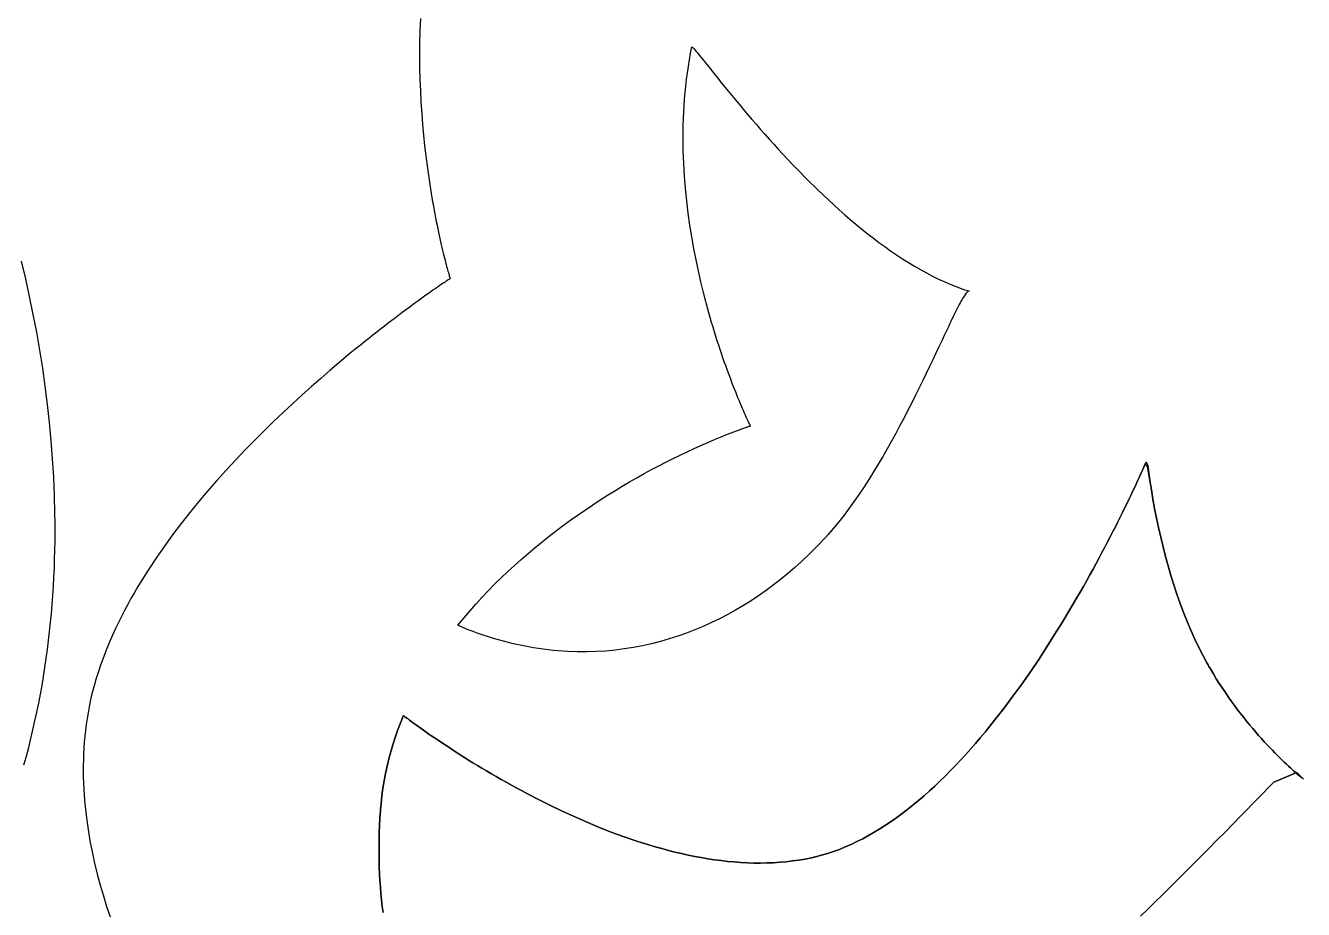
# Model space of a CAD drawing. Extents: x -555 to 555, y -555 to 555.
# Drawn here: x -362.2 to -271.2, y -262.1 to -199.1 of the extents above; entities that cross this region are included whole.
import ezdxf

# ---------------------------------------------------------------- set-up
doc = ezdxf.new("R2010")
doc.units = 0
doc.layers.add('PLAN_1', color=18, linetype='CONTINUOUS')

msp = doc.modelspace()

# ---------------------------------------------------------------- linework, layer by layer
at = {"layer": 'PLAN_1'}
for points in [[(-334.092, -198.594), (-334.129, -199.483), (-334.15, -200.363), (-334.157, -201.231), (-334.15, -202.087), (-334.13, -202.93), (-334.099, -203.759), (-334.057, -204.573), (-334.004, -205.371), (-333.943, -206.152), (-333.873, -206.915), (-333.796, -207.658), (-333.712, -208.381), (-333.622, -209.083), (-333.528, -209.763), (-333.479, -210.094), (-333.43, -210.42), (-333.379, -210.739), (-333.328, -211.052), (-333.277, -211.359), (-333.225, -211.659), (-333.173, -211.953), (-333.12, -212.24), (-333.067, -212.52), (-333.015, -212.793), (-332.962, -213.059), (-332.91, -213.318), (-332.858, -213.57), (-332.806, -213.814), (-332.755, -214.051), (-332.705, -214.279), (-332.656, -214.5), (-332.607, -214.713), (-332.559, -214.918), (-332.513, -215.115), (-332.467, -215.303), (-332.423, -215.483), (-332.38, -215.655), (-332.339, -215.817), (-332.3, -215.971), (-332.262, -216.115), (-332.226, -216.251), (-332.192, -216.377), (-332.161, -216.494), (-332.131, -216.602), (-332.104, -216.699), (-332.079, -216.787), (-332.056, -216.866), (-332.037, -216.934), (-332.02, -216.992), (-332.005, -217.04), (-331.994, -217.077), (-331.986, -217.104), (-331.981, -217.12), (-331.979, -217.125), (-331.985, -217.129), (-332.003, -217.141), (-332.032, -217.16), (-332.072, -217.187), (-332.124, -217.221), (-332.186, -217.262), (-332.259, -217.311), (-332.342, -217.367), (-332.436, -217.431), (-332.539, -217.501), (-332.653, -217.579), (-332.776, -217.663), (-332.908, -217.755), (-333.049, -217.853), (-333.2, -217.959), (-333.359, -218.071), (-333.527, -218.189), (-333.704, -218.314), (-333.888, -218.446), (-334.08, -218.584), (-334.281, -218.729), (-334.488, -218.88), (-334.703, -219.037), (-334.925, -219.2), (-335.154, -219.37), (-335.39, -219.546), (-335.632, -219.727), (-335.881, -219.915), (-336.135, -220.108), (-336.396, -220.307), (-336.662, -220.512), (-336.934, -220.723), (-337.211, -220.939), (-337.493, -221.161), (-337.779, -221.388), (-338.071, -221.621), (-338.367, -221.858), (-338.667, -222.102), (-338.971, -222.35), (-339.279, -222.603), (-339.59, -222.862), (-339.905, -223.125), (-340.544, -223.667), (-341.195, -224.228), (-341.854, -224.808), (-342.522, -225.405), (-343.195, -226.021), (-343.873, -226.653), (-344.554, -227.302), (-345.236, -227.966), (-345.918, -228.646), (-346.597, -229.341), (-347.272, -230.05), (-347.943, -230.773), (-348.605, -231.51), (-349.259, -232.259), (-349.903, -233.02), (-350.535, -233.793), (-351.152, -234.577), (-351.755, -235.372), (-352.34, -236.176), (-352.907, -236.99), (-353.453, -237.814), (-353.718, -238.228), (-353.977, -238.645), (-354.23, -239.064), (-354.477, -239.485), (-354.718, -239.907), (-354.952, -240.331), (-355.18, -240.757), (-355.4, -241.185), (-355.614, -241.614), (-355.82, -242.045), (-356.018, -242.477), (-356.209, -242.911), (-356.391, -243.345), (-356.566, -243.781), (-356.732, -244.219), (-356.889, -244.657), (-357.038, -245.096), (-357.177, -245.537), (-357.243, -245.755), (-357.303, -245.962), (-357.416, -246.377), (-357.52, -246.793), (-357.615, -247.21), (-357.701, -247.628), (-357.779, -248.045), (-357.849, -248.463), (-357.91, -248.882), (-357.963, -249.3), (-358.008, -249.719), (-358.045, -250.138), (-358.075, -250.556), (-358.097, -250.975), (-358.112, -251.393), (-358.12, -251.81), (-358.12, -252.228), (-358.114, -252.644), (-358.101, -253.06), (-358.082, -253.475), (-358.056, -253.889), (-358.024, -254.303), (-357.986, -254.715), (-357.943, -255.126), (-357.893, -255.535), (-357.778, -256.351), (-357.641, -257.16), (-357.485, -257.962), (-357.31, -258.756), (-357.118, -259.542), (-356.91, -260.319), (-356.688, -261.085), (-356.452, -261.841), (-356.204, -262.585)], [(-362.345, -251.756), (-362.173, -251.134), (-362.008, -250.51), (-361.851, -249.884), (-361.701, -249.256), (-361.558, -248.627), (-361.423, -247.997), (-361.294, -247.365), (-361.173, -246.731), (-361.058, -246.096), (-360.95, -245.46), (-360.85, -244.823), (-360.756, -244.184), (-360.669, -243.545), (-360.588, -242.904), (-360.515, -242.262), (-360.447, -241.62), (-360.387, -240.976), (-360.333, -240.332), (-360.285, -239.687), (-360.244, -239.041), (-360.208, -238.395), (-360.18, -237.748), (-360.157, -237.101), (-360.141, -236.454), (-360.13, -235.806), (-360.126, -235.157), (-360.127, -234.509), (-360.135, -233.86), (-360.167, -232.562), (-360.223, -231.265), (-360.3, -229.968), (-360.4, -228.672), (-360.522, -227.378), (-360.664, -226.086), (-360.828, -224.796), (-361.011, -223.51), (-361.214, -222.227), (-361.437, -220.948), (-361.678, -219.674), (-361.938, -218.405), (-362.216, -217.141), (-362.511, -215.884)], [(-336.757, -262.28), (-336.812, -261.834), (-336.862, -261.383), (-336.906, -260.926), (-336.944, -260.464), (-336.976, -259.997), (-337.003, -259.525), (-337.023, -259.047), (-337.036, -258.564), (-337.044, -258.076), (-337.045, -257.583), (-337.039, -257.084), (-337.026, -256.58), (-337.006, -256.071), (-336.979, -255.557), (-336.945, -255.037), (-336.94, -254.972), (-336.938, -254.939), (-336.937, -254.932), (-336.937, -254.932), (-336.937, -254.931), (-336.936, -254.922), (-336.935, -254.905), (-336.924, -254.77), (-336.9, -254.499), (-336.841, -253.961), (-336.768, -253.427), (-336.681, -252.898), (-336.582, -252.373), (-336.469, -251.853), (-336.344, -251.337), (-336.206, -250.826), (-336.057, -250.32), (-335.895, -249.818), (-335.722, -249.321), (-335.537, -248.828), (-335.321, -248.292), (-335.294, -248.249), (-335.274, -248.265), (-335.24, -248.291), (-335.194, -248.326), (-335.134, -248.372), (-335.062, -248.426), (-334.977, -248.49), (-334.88, -248.562), (-334.771, -248.642), (-334.649, -248.731), (-334.517, -248.828), (-334.372, -248.932), (-334.217, -249.044), (-334.05, -249.163), (-333.872, -249.288), (-333.684, -249.42), (-333.485, -249.559), (-333.276, -249.703), (-333.056, -249.853), (-332.827, -250.008), (-332.588, -250.169), (-332.34, -250.334), (-332.082, -250.504), (-331.815, -250.678), (-331.54, -250.856), (-331.255, -251.038), (-330.962, -251.223), (-330.661, -251.411), (-330.351, -251.603), (-330.034, -251.797), (-329.709, -251.993), (-329.377, -252.191), (-329.037, -252.392), (-328.69, -252.593), (-328.336, -252.796), (-327.975, -253), (-327.608, -253.204), (-327.235, -253.409), (-326.855, -253.614), (-326.47, -253.819), (-325.682, -254.228), (-324.873, -254.632), (-324.044, -255.03), (-323.197, -255.419), (-322.333, -255.798), (-321.455, -256.165), (-320.563, -256.516), (-319.66, -256.849), (-318.746, -257.164), (-318.286, -257.313), (-317.824, -257.456), (-317.361, -257.594), (-316.895, -257.725), (-316.429, -257.849), (-315.961, -257.967), (-315.493, -258.078), (-315.023, -258.181), (-314.553, -258.277), (-314.083, -258.364), (-313.613, -258.444), (-313.143, -258.515), (-312.673, -258.577), (-312.203, -258.63), (-311.734, -258.674), (-311.266, -258.709), (-310.799, -258.733), (-310.334, -258.747), (-309.869, -258.751), (-309.407, -258.744), (-308.946, -258.726), (-308.487, -258.697), (-308.031, -258.656), (-307.577, -258.604), (-307.126, -258.539), (-306.677, -258.462), (-306.232, -258.373), (-306.121, -258.348), (-306.094, -258.342), (-306.082, -258.339), (-306.075, -258.338), (-306.049, -258.332), (-305.941, -258.306), (-305.514, -258.196), (-305.088, -258.071), (-304.665, -257.93), (-304.243, -257.775), (-303.824, -257.606), (-303.407, -257.424), (-302.992, -257.227), (-302.58, -257.018), (-302.169, -256.796), (-301.762, -256.561), (-301.356, -256.315), (-300.953, -256.057), (-300.553, -255.787), (-300.156, -255.507), (-299.761, -255.216), (-299.369, -254.915), (-298.979, -254.604), (-298.593, -254.284), (-298.21, -253.954), (-297.829, -253.616), (-297.452, -253.269), (-297.078, -252.915), (-296.707, -252.552), (-296.339, -252.182), (-295.974, -251.806), (-295.613, -251.422), (-295.255, -251.033), (-294.901, -250.637), (-294.55, -250.236), (-294.203, -249.83), (-293.859, -249.419), (-293.183, -248.584), (-292.522, -247.734), (-291.877, -246.872), (-291.248, -246.001), (-290.636, -245.123), (-290.041, -244.242), (-289.463, -243.36), (-288.903, -242.481), (-288.362, -241.607), (-287.84, -240.741), (-287.338, -239.886), (-287.094, -239.463), (-286.855, -239.045), (-286.621, -238.63), (-286.392, -238.22), (-286.169, -237.815), (-285.951, -237.415), (-285.738, -237.02), (-285.53, -236.632), (-285.328, -236.25), (-285.132, -235.875), (-284.941, -235.507), (-284.755, -235.146), (-284.576, -234.793), (-284.402, -234.448), (-284.233, -234.111), (-284.071, -233.783), (-283.915, -233.465), (-283.764, -233.156), (-283.62, -232.857), (-283.481, -232.568), (-283.349, -232.29), (-283.223, -232.023), (-283.103, -231.767), (-282.99, -231.523), (-282.882, -231.292), (-282.782, -231.072), (-282.688, -230.865), (-282.6, -230.672), (-282.519, -230.492), (-282.444, -230.326), (-282.377, -230.174), (-282.258, -230.445), (-282.112, -231.504), (-282.012, -232.164), (-281.901, -232.831), (-281.778, -233.503), (-281.645, -234.181), (-281.5, -234.862), (-281.345, -235.544), (-281.179, -236.227), (-281.001, -236.909), (-280.814, -237.588), (-280.615, -238.264), (-280.406, -238.934), (-280.186, -239.598), (-279.955, -240.253), (-279.714, -240.9), (-279.462, -241.535), (-279.2, -242.158), (-278.928, -242.767), (-278.645, -243.361), (-278.352, -243.939), (-278.049, -244.498), (-277.971, -244.635), (-277.952, -244.669), (-277.947, -244.678), (-277.943, -244.684), (-277.937, -244.696), (-277.911, -244.741), (-277.807, -244.92), (-277.596, -245.272), (-277.384, -245.618), (-277.17, -245.956), (-276.954, -246.286), (-276.736, -246.609), (-276.518, -246.925), (-276.3, -247.233), (-276.081, -247.534), (-275.863, -247.827), (-275.645, -248.112), (-275.428, -248.389), (-275.212, -248.658), (-274.998, -248.92), (-274.786, -249.173), (-274.577, -249.419), (-274.37, -249.656), (-274.167, -249.885), (-273.967, -250.106), (-273.771, -250.319), (-273.579, -250.523), (-273.392, -250.719), (-273.21, -250.906), (-273.033, -251.085), (-272.861, -251.255), (-272.696, -251.417), (-272.538, -251.57), (-272.386, -251.714), (-272.241, -251.849), (-272.104, -251.975), (-271.974, -252.093), (-271.853, -252.201), (-271.741, -252.3), (-271.637, -252.39), (-271.543, -252.471), (-271.459, -252.543), (-271.384, -252.605), (-271.32, -252.658), (-271.267, -252.701), (-271.225, -252.735), (-271.195, -252.759), (-271.176, -252.774), (-271.658, -252.291), (-273.291, -252.996), (-274.447, -254.188), (-275.606, -255.374), (-276.763, -256.548), (-277.338, -257.129), (-277.91, -257.704), (-278.478, -258.274), (-279.041, -258.837), (-279.599, -259.393), (-280.15, -259.941), (-280.694, -260.481), (-281.229, -261.011), (-281.756, -261.53), (-282.273, -262.039), (-282.78, -262.536)], [(-282.78, -262.536), (-282.273, -262.039), (-281.756, -261.53), (-281.229, -261.011), (-280.694, -260.481), (-280.15, -259.941), (-279.599, -259.393), (-279.041, -258.837), (-278.478, -258.274), (-277.91, -257.704), (-277.338, -257.129), (-276.763, -256.548), (-275.606, -255.374), (-274.447, -254.188), (-273.291, -252.996), (-271.658, -252.291), (-271.176, -252.774), (-271.195, -252.759), (-271.225, -252.735), (-271.267, -252.701), (-271.32, -252.658), (-271.384, -252.605), (-271.459, -252.543), (-271.543, -252.471), (-271.637, -252.39), (-271.741, -252.3), (-271.853, -252.201), (-271.974, -252.093), (-272.104, -251.975), (-272.241, -251.849), (-272.386, -251.714), (-272.538, -251.57), (-272.696, -251.417), (-272.861, -251.255), (-273.033, -251.085), (-273.21, -250.906), (-273.392, -250.719), (-273.579, -250.523), (-273.771, -250.319), (-273.967, -250.106), (-274.167, -249.885), (-274.37, -249.656), (-274.577, -249.419), (-274.786, -249.173), (-274.998, -248.92), (-275.212, -248.658), (-275.428, -248.389), (-275.645, -248.112), (-275.863, -247.827), (-276.081, -247.534), (-276.3, -247.233), (-276.518, -246.925), (-276.736, -246.609), (-276.954, -246.286), (-277.17, -245.956), (-277.384, -245.618), (-277.596, -245.272), (-277.807, -244.92), (-277.911, -244.741), (-277.937, -244.696), (-277.943, -244.684), (-277.947, -244.678), (-277.952, -244.669), (-277.971, -244.635), (-278.049, -244.498), (-278.352, -243.939), (-278.645, -243.361), (-278.928, -242.767), (-279.2, -242.158), (-279.462, -241.535), (-279.714, -240.9), (-279.955, -240.253), (-280.186, -239.598), (-280.406, -238.934), (-280.615, -238.264), (-280.814, -237.588), (-281.001, -236.909), (-281.179, -236.227), (-281.345, -235.544), (-281.5, -234.862), (-281.645, -234.181), (-281.778, -233.503), (-281.901, -232.831), (-282.012, -232.164), (-282.112, -231.504), (-282.289, -230.514), (-282.444, -230.326), (-282.519, -230.492), (-282.6, -230.672), (-282.688, -230.865), (-282.782, -231.072), (-282.882, -231.292), (-282.99, -231.523), (-283.103, -231.767), (-283.223, -232.023), (-283.349, -232.29), (-283.481, -232.568), (-283.62, -232.857), (-283.764, -233.156), (-283.915, -233.465), (-284.071, -233.783), (-284.233, -234.111), (-284.402, -234.448), (-284.576, -234.793), (-284.755, -235.146), (-284.941, -235.507), (-285.132, -235.875), (-285.328, -236.25), (-285.53, -236.632), (-285.738, -237.02), (-285.951, -237.415), (-286.169, -237.815), (-286.392, -238.22), (-286.621, -238.63), (-286.855, -239.045), (-287.094, -239.463), (-287.338, -239.886), (-287.84, -240.741), (-288.362, -241.607), (-288.903, -242.481), (-289.463, -243.36), (-290.041, -244.242), (-290.636, -245.123), (-291.248, -246.001), (-291.877, -246.872), (-292.522, -247.734), (-293.183, -248.584), (-293.859, -249.419), (-294.203, -249.83), (-294.55, -250.236), (-294.901, -250.637), (-295.255, -251.033), (-295.613, -251.422), (-295.974, -251.806), (-296.339, -252.182), (-296.707, -252.552), (-297.078, -252.915), (-297.452, -253.269), (-297.829, -253.616), (-298.21, -253.954), (-298.593, -254.284), (-298.979, -254.604), (-299.369, -254.915), (-299.761, -255.216), (-300.156, -255.507), (-300.553, -255.787), (-300.953, -256.057), (-301.356, -256.315), (-301.762, -256.561), (-302.169, -256.796), (-302.58, -257.018), (-302.992, -257.227), (-303.407, -257.424), (-303.824, -257.606), (-304.243, -257.775), (-304.665, -257.93), (-305.088, -258.071), (-305.514, -258.196), (-305.941, -258.306), (-306.049, -258.332), (-306.075, -258.338), (-306.082, -258.339), (-306.094, -258.342), (-306.121, -258.348), (-306.232, -258.373), (-306.677, -258.462), (-307.126, -258.539), (-307.577, -258.604), (-308.031, -258.656), (-308.487, -258.697), (-308.946, -258.726), (-309.407, -258.744), (-309.869, -258.751), (-310.334, -258.747), (-310.799, -258.733), (-311.266, -258.709), (-311.734, -258.674), (-312.203, -258.63), (-312.673, -258.577), (-313.143, -258.515), (-313.613, -258.444), (-314.083, -258.364), (-314.553, -258.277), (-315.023, -258.181), (-315.493, -258.078), (-315.961, -257.967), (-316.429, -257.849), (-316.895, -257.725), (-317.361, -257.594), (-317.824, -257.456), (-318.286, -257.313), (-318.746, -257.164), (-319.66, -256.849), (-320.563, -256.516), (-321.455, -256.165), (-322.333, -255.798), (-323.197, -255.419), (-324.044, -255.03), (-324.873, -254.632), (-325.682, -254.228), (-326.47, -253.819), (-326.855, -253.614), (-327.235, -253.409), (-327.608, -253.204), (-327.975, -253), (-328.336, -252.796), (-328.69, -252.593), (-329.037, -252.392), (-329.377, -252.191), (-329.709, -251.993), (-330.034, -251.797), (-330.351, -251.603), (-330.661, -251.411), (-330.962, -251.223), (-331.255, -251.038), (-331.54, -250.856), (-331.815, -250.678), (-332.082, -250.504), (-332.34, -250.334), (-332.588, -250.169), (-332.827, -250.008), (-333.056, -249.853), (-333.276, -249.703), (-333.485, -249.559), (-333.684, -249.42), (-333.872, -249.288), (-334.05, -249.163), (-334.217, -249.044), (-334.372, -248.932), (-334.517, -248.828), (-334.649, -248.731), (-334.771, -248.642), (-334.88, -248.562), (-334.977, -248.49), (-335.062, -248.426), (-335.134, -248.372), (-335.194, -248.326), (-335.24, -248.291), (-335.274, -248.265), (-335.294, -248.249), (-335.321, -248.292), (-335.537, -248.828), (-335.722, -249.321), (-335.895, -249.818), (-336.057, -250.32), (-336.206, -250.826), (-336.344, -251.337), (-336.469, -251.853), (-336.582, -252.373), (-336.681, -252.898), (-336.768, -253.427), (-336.841, -253.961), (-336.9, -254.499), (-336.924, -254.77), (-336.935, -254.905), (-336.936, -254.922), (-336.937, -254.931), (-336.937, -254.932), (-336.937, -254.932), (-336.938, -254.939), (-336.94, -254.972), (-336.945, -255.037), (-336.979, -255.557), (-337.006, -256.071), (-337.026, -256.58), (-337.039, -257.084), (-337.045, -257.583), (-337.044, -258.076), (-337.036, -258.564), (-337.023, -259.047), (-337.003, -259.525), (-336.976, -259.997), (-336.944, -260.464), (-336.906, -260.926), (-336.862, -261.383), (-336.812, -261.834), (-336.757, -262.28)]]:
    msp.add_lwpolyline(points, dxfattribs=at)
msp.add_lwpolyline([(-295.002, -218.013), (-295.031, -218.016), (-295.062, -218.029), (-295.096, -218.05), (-295.133, -218.081), (-295.172, -218.121), (-295.213, -218.17), (-295.258, -218.228), (-295.305, -218.294), (-295.354, -218.368), (-295.406, -218.45), (-295.46, -218.541), (-295.517, -218.639), (-295.577, -218.745), (-295.639, -218.859), (-295.703, -218.979), (-295.77, -219.107), (-295.839, -219.242), (-295.91, -219.384), (-295.984, -219.532), (-296.061, -219.687), (-296.139, -219.848), (-296.22, -220.015), (-296.303, -220.188), (-296.389, -220.367), (-296.476, -220.552), (-296.566, -220.742), (-296.753, -221.138), (-296.949, -221.554), (-297.153, -221.988), (-297.365, -222.439), (-297.586, -222.906), (-297.815, -223.388), (-298.053, -223.883), (-298.298, -224.389), (-298.551, -224.906), (-298.812, -225.431), (-299.08, -225.965), (-299.356, -226.504), (-299.638, -227.049), (-299.928, -227.597), (-300.225, -228.148), (-300.529, -228.699), (-300.84, -229.25), (-301.157, -229.8), (-301.48, -230.346), (-301.81, -230.887), (-302.146, -231.423), (-302.487, -231.952), (-302.835, -232.472), (-303.189, -232.982), (-303.547, -233.481), (-303.912, -233.968), (-304.282, -234.44), (-304.656, -234.898), (-305.036, -235.338), (-305.228, -235.552), (-305.276, -235.604), (-305.288, -235.618), (-305.297, -235.627), (-305.311, -235.642), (-305.365, -235.701), (-305.586, -235.937), (-306.036, -236.401), (-306.496, -236.854), (-306.966, -237.297), (-307.447, -237.729), (-307.938, -238.15), (-308.439, -238.558), (-308.949, -238.954), (-309.468, -239.337), (-309.997, -239.708), (-310.535, -240.064), (-311.082, -240.407), (-311.638, -240.735), (-312.202, -241.048), (-312.775, -241.347), (-313.355, -241.629), (-313.944, -241.895), (-314.54, -242.145), (-315.144, -242.379), (-315.756, -242.594), (-316.374, -242.792), (-317, -242.972), (-317.632, -243.134), (-318.271, -243.276), (-318.917, -243.399), (-319.569, -243.503), (-320.227, -243.586), (-320.891, -243.648), (-321.561, -243.69), (-322.236, -243.71), (-322.916, -243.708), (-323.602, -243.684), (-323.947, -243.664), (-324.293, -243.638), (-324.64, -243.606), (-324.988, -243.568), (-325.338, -243.524), (-325.689, -243.475), (-326.04, -243.419), (-326.393, -243.357), (-326.747, -243.29), (-327.102, -243.216), (-327.458, -243.136), (-327.815, -243.05), (-328.173, -242.957), (-328.532, -242.858), (-328.891, -242.753), (-329.252, -242.641), (-329.614, -242.523), (-329.976, -242.398), (-330.339, -242.267), (-330.703, -242.129), (-331.068, -241.984), (-331.422, -241.818), (-331, -241.3), (-330.579, -240.804), (-330.149, -240.316), (-329.71, -239.836), (-329.262, -239.364), (-328.805, -238.899), (-328.341, -238.442), (-327.869, -237.993), (-327.391, -237.552), (-326.906, -237.119), (-326.416, -236.694), (-325.92, -236.277), (-325.419, -235.868), (-324.913, -235.467), (-324.404, -235.074), (-323.891, -234.69), (-323.375, -234.313), (-322.857, -233.945), (-322.336, -233.586), (-321.814, -233.235), (-321.29, -232.892), (-320.766, -232.557), (-320.242, -232.232), (-319.718, -231.914), (-319.194, -231.606), (-318.672, -231.306), (-318.151, -231.014), (-317.633, -230.732), (-317.117, -230.458), (-316.605, -230.193), (-316.096, -229.937), (-315.591, -229.69), (-315.09, -229.451), (-314.594, -229.222), (-314.104, -229.002), (-313.62, -228.791), (-313.142, -228.589), (-312.671, -228.396), (-312.208, -228.212), (-311.752, -228.038), (-311.305, -227.873), (-310.866, -227.717), (-310.65, -227.643), (-310.596, -227.625), (-310.583, -227.62), (-310.578, -227.619), (-310.578, -227.619), (-310.578, -227.619), (-310.579, -227.618), (-310.583, -227.609), (-310.593, -227.588), (-310.609, -227.557), (-310.629, -227.514), (-310.655, -227.461), (-310.685, -227.397), (-310.72, -227.323), (-310.759, -227.239), (-310.803, -227.144), (-310.851, -227.039), (-310.903, -226.924), (-310.959, -226.8), (-311.018, -226.666), (-311.081, -226.522), (-311.148, -226.369), (-311.217, -226.207), (-311.29, -226.035), (-311.366, -225.855), (-311.444, -225.666), (-311.525, -225.468), (-311.608, -225.262), (-311.694, -225.047), (-311.782, -224.824), (-311.872, -224.593), (-311.963, -224.354), (-312.056, -224.108), (-312.151, -223.853), (-312.247, -223.591), (-312.344, -223.321), (-312.442, -223.044), (-312.541, -222.76), (-312.641, -222.469), (-312.741, -222.171), (-312.841, -221.867), (-312.942, -221.555), (-313.043, -221.237), (-313.144, -220.913), (-313.244, -220.583), (-313.344, -220.247), (-313.444, -219.904), (-313.542, -219.556), (-313.737, -218.844), (-313.927, -218.109), (-314.11, -217.355), (-314.287, -216.581), (-314.454, -215.788), (-314.612, -214.979), (-314.758, -214.154), (-314.892, -213.314), (-315.013, -212.461), (-315.118, -211.594), (-315.207, -210.716), (-315.278, -209.828), (-315.331, -208.93), (-315.364, -208.024), (-315.375, -207.111), (-315.372, -206.652), (-315.364, -206.192), (-315.349, -205.731), (-315.328, -205.268), (-315.301, -204.805), (-315.268, -204.34), (-315.228, -203.875), (-315.181, -203.41), (-315.128, -202.944), (-315.067, -202.478), (-314.999, -202.011), (-314.924, -201.545), (-314.841, -201.079), (-314.75, -200.613), (-314.691, -200.671), (-314.62, -200.746), (-314.537, -200.839), (-314.443, -200.948), (-314.338, -201.074), (-314.222, -201.215), (-314.094, -201.371), (-313.956, -201.542), (-313.808, -201.727), (-313.649, -201.925), (-313.48, -202.136), (-313.301, -202.36), (-313.113, -202.595), (-312.915, -202.842), (-312.707, -203.1), (-312.49, -203.368), (-312.265, -203.646), (-312.03, -203.933), (-311.787, -204.229), (-311.535, -204.533), (-311.276, -204.844), (-311.008, -205.163), (-310.732, -205.489), (-310.449, -205.82), (-310.158, -206.157), (-309.86, -206.499), (-309.554, -206.846), (-309.242, -207.196), (-308.923, -207.55), (-308.598, -207.907), (-308.266, -208.267), (-307.928, -208.628), (-307.585, -208.991), (-307.235, -209.354), (-306.519, -210.081), (-305.783, -210.805), (-305.027, -211.522), (-304.253, -212.227), (-303.86, -212.574), (-303.463, -212.916), (-303.062, -213.253), (-302.658, -213.585), (-302.251, -213.911), (-301.84, -214.23), (-301.427, -214.543), (-301.011, -214.847), (-300.592, -215.144), (-300.171, -215.431), (-299.748, -215.71), (-299.322, -215.978), (-298.895, -216.237), (-298.467, -216.484), (-298.037, -216.721), (-297.605, -216.945), (-297.173, -217.157), (-296.74, -217.356), (-296.306, -217.542), (-295.872, -217.714), (-295.437, -217.871)], close=True, dxfattribs=at)

doc.saveas('drawing.dxf')
